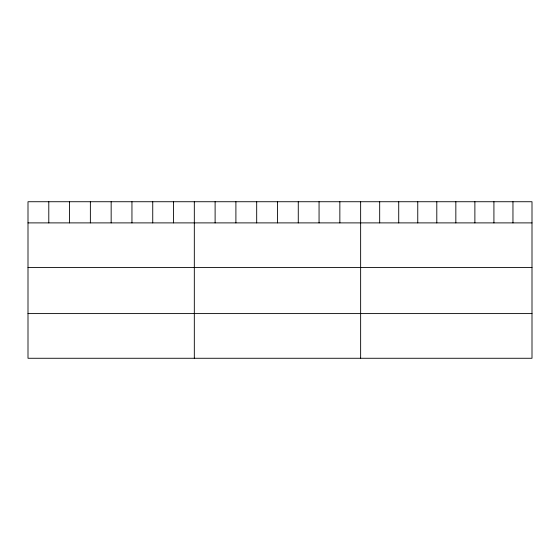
<?xml version="1.0" encoding="UTF-8"?>
<svg xmlns="http://www.w3.org/2000/svg" width="560" height="560" viewBox="0 0 560 560"><rect width="100%" height="100%" fill="white"/><g stroke="black" fill="none" stroke-linecap="round" stroke-linejoin="round"><path stroke-width="0.84" d="M532 222.894L532 358.267L28 358.267L28 201.733L532 201.733L532 222.894L28 222.894M28 267.568L532 267.568M28 313.593L532 313.593M512.96 201.733L512.96 222.894M493.92 201.733L493.92 222.894M474.88 201.733L474.88 222.894M455.84 201.733L455.84 222.894M436.8 201.733L436.8 222.894M417.76 201.733L417.76 222.894M398.72 201.733L398.72 222.894M379.68 201.733L379.68 222.894M360.64 201.733L360.64 358.267M339.85 201.733L339.85 222.894M319.06 201.733L319.06 222.894M298.27 201.733L298.27 222.894M277.48 201.733L277.48 222.894M256.69 201.733L256.69 222.894M235.9 201.733L235.9 222.894M215.11 201.733L215.11 222.894M194.32 201.733L194.32 358.267M173.53 201.733L173.53 222.894M152.74 201.733L152.74 222.894M131.95 201.733L131.95 222.894M111.16 201.733L111.16 222.894M90.37 201.733L90.37 222.894M69.58 201.733L69.58 222.894M48.79 201.733L48.79 222.894"/></g></svg>
